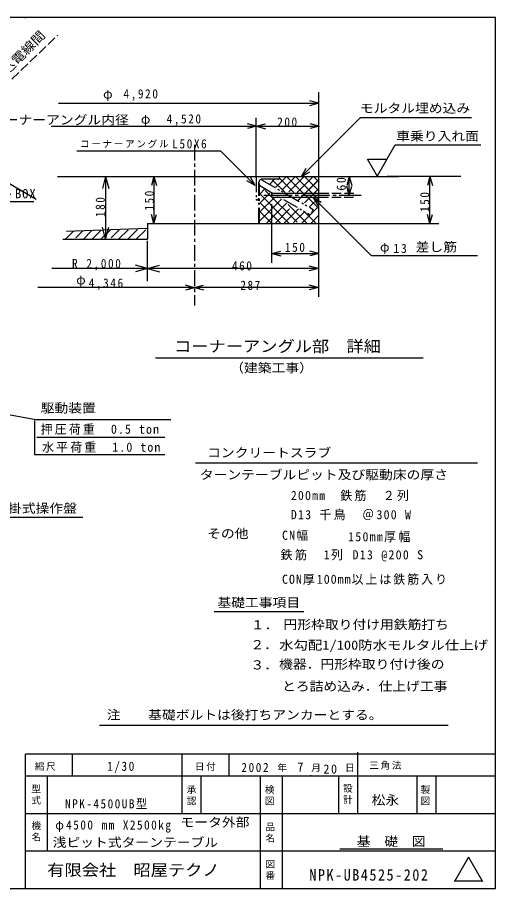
# Model space of a CAD drawing. Units: millimetres, scale not verified. Extents: x -5636 to 5974, y -4212 to 4128.
# Drawn here: x 1395 to 5974, y -4212 to 4128 of the extents above; entities that cross this region are included whole.
import ezdxf
from ezdxf.enums import TextEntityAlignment as Align

# ---------------------------------------------------------------- set-up
doc = ezdxf.new("R2010")
doc.units = ezdxf.units.MM
doc.header["$LTSCALE"] = 30
for name, pattern in [('CHAIN1', [8, 5, -1, 1, -1]), ('CHAIN2', [12, 9, -1, 1, -1]), ('DASHED1', [1.8, 1.2, -0.6]), ('DASHED3', [4, 3, -1]), ('DOUBLE_CHAIN1', [8.8, 5, -1, 0.6, -0.6, 0.6, -1])]:
    doc.linetypes.add(name, pattern=pattern)
doc.layers.add('0-0', color=7, linetype='Continuous')
doc.styles.add('@ＭＳ ゴシック', font='')
doc.styles.add('ＭＳ ゴシック', font='')
doc.styles.get('@ＭＳ ゴシック').set_extended_font_data('@MS Gothic')
doc.styles.get('ＭＳ ゴシック').set_extended_font_data('MS Gothic')

msp = doc.modelspace()

# ---------------------------------------------------------------- linework, layer by layer
at = {"layer": '0-0'}
for p, q in [((5973.75, 4127.81), (-5636.25, 4127.81)), ((1473.75, 4120.31), (1473.75, 4127.81)), ((4280.74, 1452.46), (4280.74, 3411.81)), ((1788.86, 3305.53), (4280.29, 3305.53)), ((4280.29, 3305.53), (4193.35, 3328.83)), ((4280.29, 3305.53), (4193.35, 3282.24)), ((1719.45, 3087.39), (4284, 3087.39)), ((3683.92, 3086.76), (3596.98, 3110.06)), ((3683.92, 3086.76), (3596.98, 3063.47)), ((3683.92, 3086.76), (3640.19, 3086.76)), ((3682.75, 2596.56), (3682.75, 3166.71)), ((3683.92, 3085.89), (3770.85, 3109.18)), ((3683.92, 3085.89), (3722.39, 3085.89)), ((3683.92, 3085.89), (3770.85, 3062.59)), ((4284, 3087.39), (4197.07, 3110.68)), ((4284, 3087.39), (4197.07, 3064.09)), ((795.79, 2838.32), (1574.57, 2388.69)), ((1965.12, 2850.68), (3339.24, 2850.68)), ((3670.88, 2519.05), (3339.24, 2850.68)), ((4842.24, 2604.33), (4746.45, 2770.24)), ((4756.61, 2769.88), (4936.43, 2769.88)), ((4116.42, 2605.55), (4161.42, 2683.5)), ((1778.34, 2605.47), (5045.51, 2605.47)), ((2240, 2605.47), (2208.94, 2489.56)), ((2240, 2605.47), (2240, 2005.47)), ((2240, 2605.47), (2271.06, 2489.56)), ((2701.97, 2605.47), (2678.68, 2518.54)), ((2701.97, 2605.47), (2701.97, 2155.47)), ((2701.97, 2605.47), (2725.26, 2518.54)), ((3670.88, 2519.05), (3625.88, 2596.99)), ((3973.16, 2606.21), (3869.34, 2502.39)), ((3908.33, 2586.03), (4041.8, 2452.55)), ((4057.87, 2606.07), (3925.92, 2474.12)), ((3979.64, 2599.57), (4282.93, 2296.28)), ((4138.73, 2602.08), (3995.41, 2458.76)), ((4067.67, 2596.4), (4282.64, 2381.42)), ((4220.99, 2599.49), (4073.36, 2451.85)), ((4116.42, 2605.55), (4194.36, 2650.55)), ((4140.49, 2608.42), (4283.44, 2465.47)), ((4229.33, 2604.44), (4284.25, 2549.52)), ((4312.95, 2606.59), (4310.68, 2604.32)), ((4572.74, 2605.47), (4549.45, 2518.54)), ((4572.74, 2425.47), (4572.74, 2605.47)), ((4572.74, 2605.47), (4596.04, 2518.54)), ((5435.1, 2605.47), (4937.03, 2605.47)), ((5345.1, 2605.47), (5321.8, 2518.54)), ((5345.1, 2605.47), (5368.39, 2518.54)), ((5345.1, 2159.08), (5345.1, 2605.47)), ((5641.15, 2605.47), (5385.81, 2605.47)), ((3670.88, 2519.05), (3592.94, 2564.05)), ((3857.77, 2578.48), (3811.97, 2532.68)), ((3838.54, 2570.96), (3958.15, 2451.36)), ((4280.01, 2573.65), (4080.82, 2374.46)), ((4572.74, 2425.47), (4549.45, 2512.4)), ((4572.74, 2425.47), (4596.04, 2512.4)), ((3812.38, 2445.44), (3713.92, 2346.98)), ((3714.17, 2440.77), (3998.56, 2156.39)), ((3765.61, 2486.32), (3715.33, 2436.04)), ((3768.89, 2470.91), (4073.19, 2166.61)), ((3830.74, 2405.97), (3830.74, 2444.97)), ((3830.74, 2444.97), (4285.43, 2444.97)), ((4278.63, 2487.41), (4144.35, 2353.14)), ((1551.79, 2360.84), (119.37, 2360.84)), ((3715.34, 2354.75), (3916.61, 2153.48)), ((3852.69, 2400.89), (3717.84, 2266.04)), ((3924.24, 2387.58), (3719.75, 2183.1)), ((3974.45, 2352.94), (3781.76, 2160.26)), ((3830.74, 2405.97), (4285.43, 2405.97)), ((3830.74, 1778.31), (3830.74, 2341.49)), ((3987.6, 2337.05), (4168.35, 2156.3)), ((4144.35, 2353.14), (4142.81, 2351.6)), ((4240.56, 2363.38), (4191.61, 2314.44)), ((4227.06, 2403.97), (4781.45, 1849.59)), ((4227.06, 2403.97), (4305, 2358.97)), ((4227.06, 2403.97), (4272.06, 2326.03)), ((4280.74, 1778.31), (4280.74, 2341.49)), ((3715.03, 2270.21), (3828.58, 2156.66)), ((4001.91, 2295.55), (3862.83, 2156.47)), ((4085.85, 2294.64), (3947.37, 2156.16)), ((4144.3, 2267.13), (4040.23, 2163.06)), ((4282.43, 2321.51), (4115.75, 2154.83)), ((4140.02, 2269.48), (4255.63, 2153.87)), ((2701.97, 2155.47), (2678.68, 2242.4)), ((2701.97, 2155.47), (2725.26, 2242.4)), ((4279.58, 2230.09), (4206.71, 2157.22)), ((5345.59, 2154.85), (5322.3, 2241.78)), ((5345.59, 2154.85), (5368.88, 2241.78)), ((5345.59, 2154.85), (5345.59, 2191.74)), ((2637.98, 2107.7), (1864.62, 2079.65)), ((2198.01, 2092.33), (2106.46, 2000.77)), ((2285.49, 2094.96), (2193.93, 2003.4)), ((2240, 2005.47), (2208.94, 2121.38)), ((2240, 2005.47), (2271.06, 2121.38)), ((2371.51, 2096.13), (2291.58, 2016.2)), ((2454.63, 2094.39), (2364.53, 2004.29)), ((2543.56, 2098.47), (2447.65, 2002.55)), ((2625.23, 2095.28), (2533.67, 2003.73)), ((2641.24, 2155.47), (5430.25, 2155.47)), ((2641.24, 2155.47), (2641.24, 2005.47)), ((1829.29, 2005.47), (2641.24, 2005.47)), ((1928.31, 2077.19), (1851.29, 2000.17)), ((2020.15, 2084.17), (1953.3, 2017.32)), ((2104.72, 2083.89), (2026.24, 2005.42)), ((2641.24, 1603.67), (2641.24, 1988.36)), ((3830.74, 1868.31), (3917.68, 1891.61)), ((3830.74, 1868.31), (4280.74, 1868.31)), ((3830.74, 1868.31), (3917.68, 1845.02)), ((4280.74, 1868.31), (4193.81, 1891.61)), ((4280.74, 1868.31), (4193.81, 1845.02)), ((4280.74, 1452.46), (4280.74, 1883.12)), ((4786.06, 1849.59), (5801.43, 1849.59)), ((2641.24, 1723.67), (2525.33, 1754.73)), ((2640.53, 1723.98), (2756.44, 1755.04)), ((4275.82, 1723.67), (1724.87, 1723.67)), ((2641.24, 1723.67), (2525.33, 1692.61)), ((2640.53, 1723.98), (2677.4, 1723.98)), ((2640.53, 1723.98), (2756.44, 1692.93)), ((4275.82, 1723.67), (4188.88, 1746.96)), ((4275.82, 1723.67), (4188.88, 1700.37)), ((4275.82, 1542.46), (1591.58, 1542.46)), ((3090.33, 1540.62), (3003.4, 1563.91)), ((3090.33, 1540.62), (3003.4, 1517.33)), ((3090.33, 1540.62), (3032.79, 1540.62)), ((3091.48, 1541.77), (3178.42, 1565.06)), ((3091.48, 1541.77), (3140.97, 1541.77)), ((3091.48, 1541.77), (3178.42, 1518.48)), ((4275.82, 1542.46), (4188.88, 1565.75)), ((4275.82, 1542.46), (4188.88, 1519.17)), ((2715.75, 868.49), (5279.87, 868.49)), ((39.79, 557.05), (1571.68, 278.53)), ((1571.68, 278.53), (2864.84, 278.53)), ((1582.09, 110.96), (2807.38, 110.96)), ((3099.2, -137.65), (5799.2, -137.65)), ((1123.9, -655.55), (2021.18, -655.55)), ((3277.73, -1559.69), (4137.41, -1559.69)), ((2182.36, -2646.83), (5518.47, -2646.83)), ((3423.75, -3128.48), (3423.75, -2917.56)), ((4653.75, -3496.02), (4653.75, -2907)), ((1473.75, -4212.19), (1473.75, -2922.84)), ((1474.21, -2922.19), (5973.75, -2922.19)), ((1923.75, -3128.48), (1923.75, -2922.84)), ((2973.75, -3496.02), (2973.75, -2922.16)), ((3153.75, -2923.37), (3153.75, -2922.16)), ((4653.75, -3128.48), (4653.75, -2922.84)), ((1475.32, -3132.19), (5973.75, -3132.19)), ((1683.75, -3846.52), (1683.75, -3128.48)), ((3153.75, -3496.02), (3153.75, -3133.93)), ((3723.75, -4212.19), (3723.75, -3135.94)), ((3933.75, -4212.19), (3933.75, -3135.94)), ((4203.75, -3128.48), (4203.75, -3127.8)), ((4473.75, -3496.02), (4473.75, -3136.79)), ((5223.75, -3496.02), (5223.75, -3136.79)), ((5403.75, -3496.02), (5403.75, -3136.79)), ((1473.6, -3492.19), (5973.75, -3492.19)), ((4480.87, -3831.79), (5468.05, -3831.79)), ((1473.6, -3852.19), (5973.75, -3852.19)), ((5713.93, -3912.06), (5578.93, -4145.89)), ((5713.93, -3912.06), (5848.93, -4145.89)), ((5576.48, -4138.68), (5846.48, -4138.68))]:
    msp.add_line(p, q, dxfattribs=at)
at = {"layer": '0-0', "linetype": 'DASHED3'}
for p, q in [((735.1, 2956.04), (1783.16, 3958.93)), ((4285.64, 2444.83), (4628.48, 2444.83)), ((4285.09, 2406.2), (4612.15, 2406.2))]:
    msp.add_line(p, q, dxfattribs=at)
at = {"layer": '0-0', "linetype": 'CHAIN1'}
msp.add_line((3091.24, 2908.75), (3091.24, 1369.42), dxfattribs=at)
at = {"layer": '0-0', "linetype": 'DOUBLE_CHAIN1'}
for p, q in [((3680.74, 2605.47), (3680.74, 2380.91)), ((3905.74, 2596.47), (3905.74, 2605.47)), ((3707.59, 2536.51), (3713.74, 2536.51)), ((3707.74, 2156.37), (3707.74, 2551.47)), ((3713.74, 2156.37), (3713.74, 2536.51)), ((3714.9, 2517.27), (4199.04, 2237.75)), ((3733.73, 2573.95), (4228.29, 2288.41)), ((3887.74, 2578.47), (3734.74, 2578.47)), ((4285.49, 2579.13), (4079.83, 2373.46)), ((4279.72, 2488.51), (4142.62, 2351.41)), ((3689.74, 2380.47), (3678.8, 2380.47)), ((4086.98, 2295.77), (4075.3, 2284.09))]:
    msp.add_line(p, q, dxfattribs=at)
at = {"layer": '0-0', "linetype": 'CHAIN2'}
msp.add_line((3756.16, 2425.47), (4686.32, 2425.47), dxfattribs=at)
at = {"layer": '0-0', "linetype": 'DASHED1'}
msp.add_line((4228.29, 2288.41), (4199.04, 2237.75), dxfattribs=at)
at = {"layer": '0-0'}
for points in [[(-5636.25, -4212.19), (5973.75, -4212.19), (5973.75, 4127.81)], [(4116.42, 2605.55), (4680.82, 3169.95), (5741.57, 3169.95)], [(4842.24, 2610.04), (5013.63, 2906.89), (5831.29, 2906.89)], [(1557.29, 270.07), (1557.29, -56.4), (2807.38, -56.4)]]:
    msp.add_lwpolyline(points, dxfattribs=at)
at = {"layer": '0-0', "linetype": 'DOUBLE_CHAIN1'}
for centre, radius, start, end in [((3887.74, 2596.47), 18, 270, 0), ((3734.74, 2551.47), 27, 90, 180), ((3689.74, 2398.47), 18, 224.72293, 0)]:
    msp.add_arc(centre, radius, start, end, dxfattribs=at)

# ---------------------------------------------------------------- texts
at = {"layer": '0-0', "style": 'ＭＳ ゴシック', "width": 1.1}
msp.add_text('一次側埋込電線間', height=87.98, rotation=45, dxfattribs=at).set_placement((941.68, 3183.16), align=Align.BOTTOM_LEFT)
at = {"layer": '0-0', "style": 'ＭＳ ゴシック'}
for s, p in [('φ', (2215.55, 3324.52)), ('φ', (2577.36, 3084.83)), ('φ', (4866.74, 1860.11)), ('φ', (1957.93, 1545.7)), ('7', (4074.93, -3117.89))]:
    msp.add_text(s, height=87.98, dxfattribs=at).set_placement(p, align=Align.BOTTOM_LEFT)
for s, height, width, p in [('モルタル埋め込み', 87.98, 1.1, (4674.61, 3189.05)), ('コーナーアングル内径', 87.98, 1.1, (1141.49, 3076.62)), ('車乗り入れ面', 87.98, 1.1, (5022.07, 2921.16)), ('差し筋', 87.98, 1.1, (5208.32, 1860.11)), ('コーナーアングル部\u3000詳細', 110, 1.1, (2895.09, 891.87)), ('（建築工事）', 87.98, 1.1, (3432.6, 703.06)), ('駆動装置', 87.98, 1.1, (1618.11, 318.32)), ('コンクリートスラブ', 87.98, 1.1, (3211.7, -109.52)), ('ターンテーブルピット及び駆動床の厚さ', 87.98, 1.1, (3141.39, -320.46)), ('壁掛式操作盤', 87.98, 1.1, (1172.97, -641.53)), ('その他', 87.98, 1.1, (3211.7, -882.96)), ('基礎工事項目', 87.98, 1.1, (3310.14, -1543.9)), ('１．', 87.98, 1.1, (3630.06, -1756.99)), ('円形枠取り付け用鉄筋打ち', 87.98, 1.1, (3942.95, -1754.84)), ('２．', 87.98, 1.1, (3626.54, -1947.25)), ('水勾配1/100防水モルタル仕上げ', 87.98, 1.15, (3900.76, -1951.71)), ('３．', 87.98, 1.1, (3626.54, -2141.03)), ('機器．円形枠取り付け後の', 87.98, 1.1, (3900.76, -2134.52)), ('とろ詰め込み．仕上げ工事', 87.98, 1.1, (3928.89, -2345.46)), ('注\u3000\u3000基礎ボルトは後打ちアンカーとする。', 87.98, 1.1, (2251.29, -2619.26)), ('松永', 87.98, 1.1, (4786.67, -3434.9)), ('モータ外部', 87.98, 1.1, (2957.38, -3647.26)), ('浅ピット式ターンテーブル', 87.98, 1.1, (1732.88, -3839.75)), ('基\u3000礎\u3000図', 87.98, 1.1, (4644.13, -3830.82)), ('有限会社\u3000昭屋テクノ', 110, 1.1, (1680.65, -4122.79))]:
    msp.add_text(s, height=height, dxfattribs=dict(at, width=width)).set_placement(p, align=Align.BOTTOM_LEFT)
at = {"layer": '0-0', "attachment_point": 7, "style": 'ＭＳ ゴシック'}
for s, insert, char_height in [('\\T1.28;\\W0.9;4,920', (2410.78, 3329.81), 87.98), ('\\T1.28;\\W0.9;4,520', (2823.68, 3090.06), 87.98), ('\\T1.27;\\W0.9;200', (3882.92, 3081.3), 87.98), ('\\T1.17;コーナーアングル', (1993.66, 2877.41), 65.98), ('\\T1.28;\\W0.9;L50X6', (2877.83, 2872.31), 87.98), ('\\T1.15;アウトレットBOX', (543.79, 2387.37), 87.98), ('\\T1.27;\\W0.9;150', (3957.08, 1881.46), 87.98), ('\\T1.27;\\W0.95;13', (4994.83, 1870.78), 87.98), ('\\T1.28;\\W0.9;R\\~2,000', (1917.97, 1704.86), 87.98), ('\\T1.27;\\W0.9;460', (3449.68, 1704.86), 87.98), ('\\T1.28;\\W0.9;4,346', (2077.8, 1518.39), 87.98), ('\\T1.27;\\W0.9;287', (3529.6, 1518.39), 87.98), ('\\T1.18;\\W0.95;押圧荷重\u30000.5\\~ton', (1618.11, 132.63), 87.98), ('\\T1.18;\\W0.95;水平荷重\u30001.0\\~ton', (1631.37, -39.79), 87.98), ('\\T1.19;\\W0.95;200mm\\~\\~鉄筋\u3000２列', (4013.26, -503.27), 87.98), ('\\T1.2;\\W0.95;D13\\~千鳥\u3000＠300\\~W', (4013.26, -686.09), 87.98), ('\\T1.2;\\W0.95;CN幅', (3928.89, -882.96), 87.98), ('\\T1.21;\\W0.95;150mm厚幅', (4561.7, -897.02), 87.98), ('\\T1.21;\\W0.95;鉄筋\u30001列\\~D13\\~@200\\~S', (3914.82, -1079.84), 87.98), ('\\T1.17;\\W0.95;CON厚100mm以上は鉄筋入り', (3928.89, -1304.84), 87.98), ('\\T1.17;縮尺', (1561.64, -3084.62), 65.98), ('\\T1.28;\\W0.9;1/30', (2253.82, -3106.26), 87.98), ('\\T1.17;日付', (3093.8, -3084.62), 65.98), ('\\T1.17;三角法', (4764.19, -3073.1), 65.98), ('\\T1.28;\\W0.9;2002', (3539.48, -3097.77), 87.98), ('\\T1.17;\u3000\u3000\u3000年\u3000\u3000月\u3000\u3000日', (3560.36, -3096.14), 65.98), ('\\T1.27;\\W0.95;20', (4326.25, -3112.54), 87.98), ('\\T1.26;\\W0.9;NPK-4500UB型', (1851.37, -3449.68), 87.98), ('\\T1.26;\\W0.9;φ4500\\~mm\\~X2500kg\\~', (1758.14, -3676.11), 87.98), ('\\T1.22;\\W0.9;NPK-UB4525-202', (4190.5, -4137.97), 110)]:
    msp.add_mtext(s, dxfattribs=dict(at, insert=insert, char_height=char_height))
at = {"layer": '0-0', "attachment_point": 7}
for s, insert, char_height, rotation, style in [('\\T1.27;\\W0.95;60', (4540.72, 2469.46), 87.98, 90, 'ＭＳ ゴシック'), ('\\T1.27;\\W0.9;150', (2703.09, 2278.15), 87.98, 90, 'ＭＳ ゴシック'), ('\\T1.27;\\W0.9;150', (5341.18, 2265.24), 87.98, 90, 'ＭＳ ゴシック'), ('\\T1.27;\\W0.9;180', (2233.15, 2217.06), 87.98, 90, 'ＭＳ ゴシック'), ('\\T1.17;型式', (1532.84, -3211.34), 65.98, 270, '@ＭＳ ゴシック'), ('\\T1.17;承認', (3018.92, -3217.1), 65.98, 270, '@ＭＳ ゴシック'), ('\\T1.17;検図', (3767.71, -3217.1), 65.98, 270, '@ＭＳ ゴシック'), ('\\T1.17;設計', (4516.51, -3205.58), 65.98, 270, '@ＭＳ ゴシック'), ('\\T1.17;製図', (5259.55, -3217.1), 65.98, 270, '@ＭＳ ゴシック'), ('\\T1.17;機名', (1532.84, -3562.69), 65.98, 270, '@ＭＳ ゴシック'), ('\\T1.17;品名', (3773.47, -3574.21), 65.98, 270, '@ＭＳ ゴシック'), ('\\T1.17;図番', (3773.47, -3931.33), 65.98, 270, '@ＭＳ ゴシック')]:
    msp.add_mtext(s, dxfattribs=dict(at, insert=insert, char_height=char_height, rotation=rotation, style=style))

doc.saveas('drawing.dxf')
